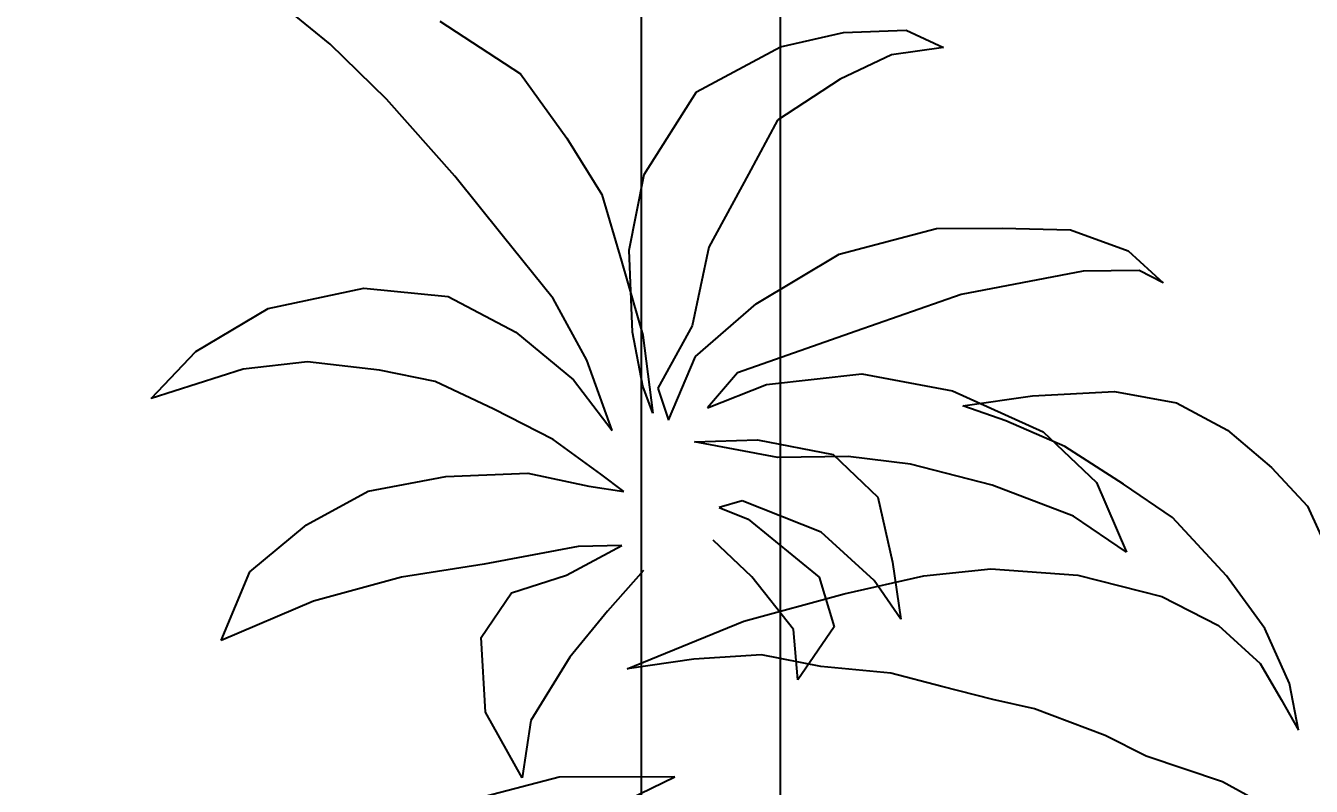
# Model space of a CAD drawing. Header units: inches. Extents: x 452443 to 881249, y 975131 to 1198310.
# Drawn here: x 580713.9 to 581175.4, y 1036535.1 to 1036808.4 of the extents above; entities that cross this region are included whole.
import ezdxf

# ---------------------------------------------------------------- set-up
doc = ezdxf.new("R2010")
doc.units = ezdxf.units.IN
doc.header["$LTSCALE"] = 3.5
doc.header["$MEASUREMENT"] = 0
doc.linetypes.add('CENTER', pattern=[2, 1.25, -0.25, 0.25, -0.25])
for name, color, linetype in [('Netthay_126', 126, 'Continuous'), ('thuocdo', 3, 'Continuous'), ('TREE1', 84, 'Continuous'), ('Truc', 252, 'Continuous')]:
    doc.layers.add(name, color=color, linetype=linetype)
doc.styles.add('romand', font='romand.shx')
doc.dimstyles.new('TL100', dxfattribs={"dimscale": 100, "dimtxt": 2.5, "dimasz": 2, "dimexe": 2, "dimexo": 1, "dimgap": 1, "dimtad": 1, "dimdec": 0, "dimzin": 0, "dimdsep": 46, "dimtxsty": 'romand', "dimblk": 'ARCHTICK', "dimcen": 2, "dimdle": 2, "dimclrd": 256, "dimclre": 256, "dimclrt": 7, "dimadec": 0, "dimazin": 0, "dimtfac": 0.004, "dimtdec": 0, "dimtmove": 2, "dimatfit": 3, "dimfxl": 1, "dimtolj": 1, "dimtzin": 0, "dimlwd": 20, "dimlwe": 20, "dimarcsym": 1})

# ---------------------------------------------------------------- blocks, each defined once
blk = doc.blocks.new('tree34')
for p, q in [((895.92, 1106.32), (948.68, 1149.78)), ((815.36, 1123.32), (756.36, 1084.6)), ((473.68, 1116.62), (446.34, 1103.98)), ((519.72, 1115.05), (473.68, 1116.62)), ((565.86, 1104.56), (519.72, 1115.05)), ((446.34, 1103.98), (484.52, 1098.55)), ((627.36, 1071.57), (565.86, 1104.56)), ((854.45, 1066.07), (895.92, 1106.32)), ((484.52, 1098.55), (522.15, 1080.76)), ((756.36, 1084.6), (722.53, 1037.57)), ((522.15, 1080.76), (568.16, 1050.7)), ((665.8, 1010.89), (627.36, 1071.57)), ((804.58, 1009.61), (854.45, 1066.07)), ((568.16, 1050.7), (589.2, 1011.11)), ((722.53, 1037.57), (696.87, 996.11)), ((589.2, 1011.11), (618.29, 957.53)), ((676.71, 955.4), (665.8, 1010.89)), ((769.67, 966.34), (804.58, 1009.61)), ((696.87, 996.11), (682.29, 947.23)), ((353.34, 970.18), (311.26, 954.98)), ((403.47, 971.4), (353.34, 970.18)), ((451.56, 971.22), (403.47, 971.4)), ((522.86, 952.41), (451.56, 971.22)), ((732.39, 919.96), (769.67, 966.34)), ((311.26, 954.98), (285.41, 931.37)), ((583.71, 915.98), (522.86, 952.41)), ((618.29, 957.53), (630.6, 900)), ((674.27, 895.32), (676.71, 955.4)), ((682.29, 947.23), (666.74, 893.18)), ((285.41, 931.37), (303.17, 940.48)), ((303.17, 940.48), (344.05, 939.88)), ((344.05, 939.88), (433.54, 922.98)), ((871.07, 927.6), (809.31, 921.45)), ((941.3, 912.55), (871.07, 927.6)), ((433.54, 922.98), (510.43, 895.99)), ((628.1, 877.33), (583.71, 915.98)), ((707.81, 874.74), (732.39, 919.96)), ((809.31, 921.45), (759.8, 895.19)), ((994.2, 881.19), (941.3, 912.55)), ((510.43, 895.99), (597.31, 865.33)), ((630.6, 900), (655.83, 854.28)), ((666.8, 855.77), (674.27, 895.32)), ((759.8, 895.19), (717.58, 860.43)), ((666.74, 893.18), (659.46, 835.79)), ((647.84, 830.86), (628.1, 877.33)), ((1026.86, 846.53), (994.2, 881.19)), ((689.14, 823.06), (707.81, 874.74)), ((818.92, 859.09), (859.71, 867.42)), ((859.71, 867.42), (912.53, 873.46)), ((912.53, 873.46), (959.65, 868.13)), ((959.65, 868.13), (1026.86, 846.53)), ((506.3, 864.72), (439.8, 852.35)), ((576.11, 856.87), (506.3, 864.72)), ((597.31, 865.33), (619.23, 839.82)), ((717.58, 860.43), (689.14, 823.06)), ((775.87, 838.73), (818.92, 859.09)), ((321.2, 851.68), (275.74, 843.54)), ((381.3, 848.68), (321.2, 851.68)), ((439.8, 852.35), (373.5, 822.13)), ((432.18, 841.16), (381.3, 848.68)), ((619.23, 839.82), (576.11, 856.87)), ((655.83, 854.28), (647.84, 830.86)), ((659.46, 835.79), (666.8, 855.77)), ((275.74, 843.54), (238.46, 823.41)), ((400.85, 830.36), (432.18, 841.16)), ((732.49, 816.65), (775.87, 838.73)), ((357.52, 811.37), (400.85, 830.36)), ((238.46, 823.41), (206.11, 796.08)), ((373.5, 822.13), (334.4, 785)), ((314.68, 783.93), (357.52, 811.37)), ((582.73, 816.44), (527.21, 805.56)), ((567.76, 803.25), (628.78, 814.87)), ((628.78, 814.87), (582.73, 816.44)), ((697.38, 791.23), (732.49, 816.65)), ((470.61, 798.44), (516.23, 804.07)), ((527.21, 805.56), (494.58, 774.33)), ((516.23, 804.07), (567.76, 803.25)), ((206.11, 796.08), (179.81, 767.61)), ((410.67, 783.05), (470.61, 798.44)), ((680.69, 778.35), (697.38, 791.23)), ((750.96, 791.79), (706.41, 782.4)), ((811.1, 789.34), (750.96, 791.79)), ((278.67, 759.39), (314.68, 783.93)), ((334.4, 785), (312.29, 733.97)), ((351.16, 760.46), (410.67, 783.05)), ((706.41, 782.4), (680.69, 778.35)), ((867.88, 778.61), (811.1, 789.34)), ((494.58, 774.33), (483.76, 726.51)), ((913.15, 754.04), (867.88, 778.61)), ((179.81, 767.61), (162.09, 729.15)), ((536.07, 748.69), (593.87, 771.6)), ((610.75, 766.63), (589.55, 758.17)), ((593.87, 771.6), (610.75, 766.63)), ((239.22, 716.67), (278.67, 759.39)), ((312.29, 733.97), (351.16, 760.46)), ((589.55, 758.17), (537.45, 715.67)), ((954.74, 719.47), (913.15, 754.04)), ((497.3, 713.27), (536.07, 748.69)), ((586.92, 715.93), (615.14, 742.66)), ((615.14, 742.66), (615.14, 742.66)), ((682.15, 738.9), (714.11, 738.21)), ((722.58, 717.02), (682.15, 738.9)), ((714.11, 738.21), (782.94, 725.21)), ((483.76, 726.51), (477.69, 684.92)), ((211.02, 678.11), (239.22, 716.67)), ((348.06, 717.02), (286.55, 701.46)), ((411.71, 721.72), (348.06, 717.02)), ((460.94, 716.6), (411.71, 721.72)), ((519.14, 703.52), (460.94, 716.6)), ((556.43, 677.17), (586.92, 715.93)), ((666.21, 720.54), (692.64, 690.62)), ((762.91, 704.06), (722.58, 717.02)), ((782.94, 725.21), (843.5, 715.55)), ((975.55, 669.24), (954.74, 719.47)), ((477.69, 684.92), (497.3, 713.27)), ((537.45, 715.67), (526.52, 679.26)), ((843.5, 715.55), (907.92, 698.04)), ((286.55, 701.46), (244.86, 680.08)), ((592.73, 683.35), (519.14, 703.52)), ((785.24, 671.35), (762.91, 704.06)), ((907.92, 698.04), (975.55, 669.24)), ((692.64, 690.62), (720.14, 656.93)), ((244.86, 680.08), (214.52, 652.37)), ((526.52, 679.26), (553.05, 640.41)), ((678.17, 648.4), (592.73, 683.35)), ((192.92, 637.64), (211.02, 678.11)), ((553.05, 640.41), (556.43, 677.17)), ((782.06, 616.75), (785.24, 671.35)), ((214.52, 652.37), (199.09, 626.02)), ((485.1, 645.15), (536.25, 650.12)), ((536.25, 650.12), (579.69, 658.64)), ((579.69, 658.64), (629.31, 655.54)), ((629.31, 655.54), (678.17, 648.4)), ((720.14, 656.93), (748.81, 610.56)), ((447.72, 635.49), (485.1, 645.15)), ((186.44, 603.33), (192.92, 637.64)), ((410.33, 625.83), (447.72, 635.49)), ((199.09, 626.02), (186.44, 603.33)), ((379.77, 619.07), (410.33, 625.83)), ((327.98, 599.59), (379.77, 619.07)), ((755.11, 568.41), (782.06, 616.75)), ((748.81, 610.56), (755.11, 568.41)), ((297.91, 584.37), (327.98, 599.59)), ((242.07, 565.65), (297.91, 584.37)), ((202.4, 543.88), (242.07, 565.65)), ((643.24, 569.35), (728.03, 569.04)), ((706.56, 538.55), (643.24, 569.35)), ((728.03, 569.04), (814.89, 546.35))]:
    blk.add_line(p, q)
blk = doc.blocks.new('A$C2C227CB5')
blk.add_blockref('tree34', (427.55, 0))
blk = doc.blocks.new('_ArchTick')
at = {"color": 0, "linetype": 'ByBlock', "const_width": 0.15}
blk.add_lwpolyline([(-0.5, -0.5), (0.5, 0.5)], dxfattribs=at)
blk = doc.blocks.new('*D1919')
at = {"layer": 'DEFPOINTS', "color": 0}
for p in [(576934.85, 1037283.61), (580934.85, 1037086.68), (580934.85, 1033781.97)]:
    blk.add_point(p, dxfattribs=at)
at = {"layer": 'thuocdo', "lineweight": 20}
for p, q in [((576934.85, 1037183.61), (576934.85, 1033581.97)), ((580934.85, 1036986.68), (580934.85, 1033581.97)), ((576734.85, 1033781.97), (581134.85, 1033781.97))]:
    blk.add_line(p, q, dxfattribs=at)
at = {"layer": 'thuocdo', "lineweight": 20, "xscale": 200, "yscale": 200, "zscale": 200, "rotation": 180}
blk.add_blockref('_ArchTick', (576934.85, 1033781.97), dxfattribs=at)
at = {"layer": 'thuocdo', "lineweight": 20, "xscale": 200, "yscale": 200, "zscale": 200}
blk.add_blockref('_ArchTick', (580934.85, 1033781.97), dxfattribs=at)
at = {"layer": 'thuocdo', "color": 7, "insert": (578934.85, 1034006.97), "char_height": 250, "attachment_point": 5, "style": 'romand'}
blk.add_mtext('\\A1;4000', dxfattribs=at)
blk = doc.blocks.new('*D1920')
at = {"layer": 'DEFPOINTS', "color": 0}
for p in [(580934.85, 1037086.68), (584934.85, 1033781.97), (584934.85, 1033727.66)]:
    blk.add_point(p, dxfattribs=at)
at = {"layer": 'thuocdo', "lineweight": 20}
for p, q in [((580934.85, 1036986.68), (580934.85, 1033581.97)), ((584934.85, 1033827.66), (584934.85, 1033981.97)), ((580734.85, 1033781.97), (585134.85, 1033781.97))]:
    blk.add_line(p, q, dxfattribs=at)
at = {"layer": 'thuocdo', "lineweight": 20, "xscale": 200, "yscale": 200, "zscale": 200, "rotation": 180}
blk.add_blockref('_ArchTick', (580934.85, 1033781.97), dxfattribs=at)
at = {"layer": 'thuocdo', "lineweight": 20, "xscale": 200, "yscale": 200, "zscale": 200}
blk.add_blockref('_ArchTick', (584934.85, 1033781.97), dxfattribs=at)
at = {"layer": 'thuocdo', "color": 7, "insert": (582934.85, 1034006.97), "char_height": 250, "attachment_point": 5, "style": 'romand'}
blk.add_mtext('\\A1;4000', dxfattribs=at)

msp = doc.modelspace()

# ---------------------------------------------------------------- linework, layer by layer
at = {"layer": 'Netthay_126'}
msp.add_lwpolyline([(580984.85, 1036510.4), (580984.85, 1040210.4)], dxfattribs=at)
at = {"layer": 'Truc', "linetype": 'CENTER', "ltscale": 600}
msp.add_lwpolyline([(580934.85, 1055173.53), (580934.85, 1032476.09)], dxfattribs=at)

# ---------------------------------------------------------------- block references
at = {"layer": 'TREE1', "xscale": -0.4899999999906868, "yscale": 0.4899999999906868, "zscale": 0.4899999999906868}
msp.add_blockref('A$C2C227CB5', (581471.62, 1036259.58), dxfattribs=at)

# ---------------------------------------------------------------- dimensions: what is measured, and where the dimension line sits
at = {"layer": 'thuocdo'}
for base, p1, p2, picture, middle in [((580934.85, 1033781.97), (576934.85, 1037283.61), (580934.85, 1037086.68), '*D1919', (578934.85, 1034006.97)), ((584934.85, 1033781.97), (580934.85, 1037086.68), (584934.85, 1033727.66), '*D1920', (582934.85, 1034006.97))]:
    dim = msp.add_linear_dim(base=base, p1=p1, p2=p2, dimstyle='TL100', override={"dimarcsym": 1}, dxfattribs=at)
    dim.commit()
    dim.dimension.update_dxf_attribs({"geometry": picture, "text_midpoint": middle})

doc.saveas('drawing.dxf')
